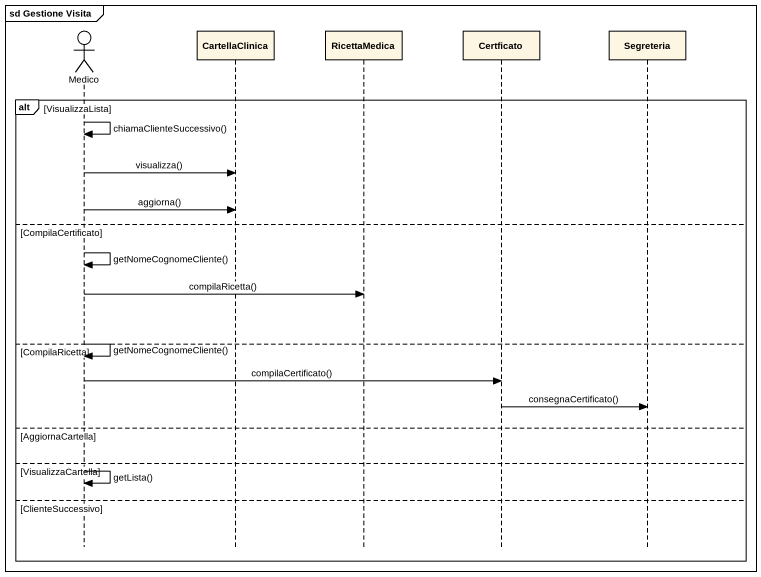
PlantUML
@startuml
mainframe sd Gestione Visita
hide footbox
actor Medico
participant CartellaClinica
participant RicettaMedica
participant Certficato
participant Segreteria

alt VisualizzaLista
  Medico -> Medico : chiamaClienteSuccessivo()
  Medico -> CartellaClinica : visualizza()
  Medico -> CartellaClinica : aggiorna()
else CompilaCertificato
  Medico -> Medico : getNomeCognomeCliente()
  Medico -> RicettaMedica : compilaRicetta()
else CompilaRicetta
  Medico -> Medico : getNomeCognomeCliente()
  Medico -> Certficato : compilaCertificato()
  Certficato -> Segreteria : consegnaCertificato()
else AggiornaCartella
else VisualizzaCartella
  Medico -> Medico : getLista()
else ClienteSuccessivo
end
@enduml
